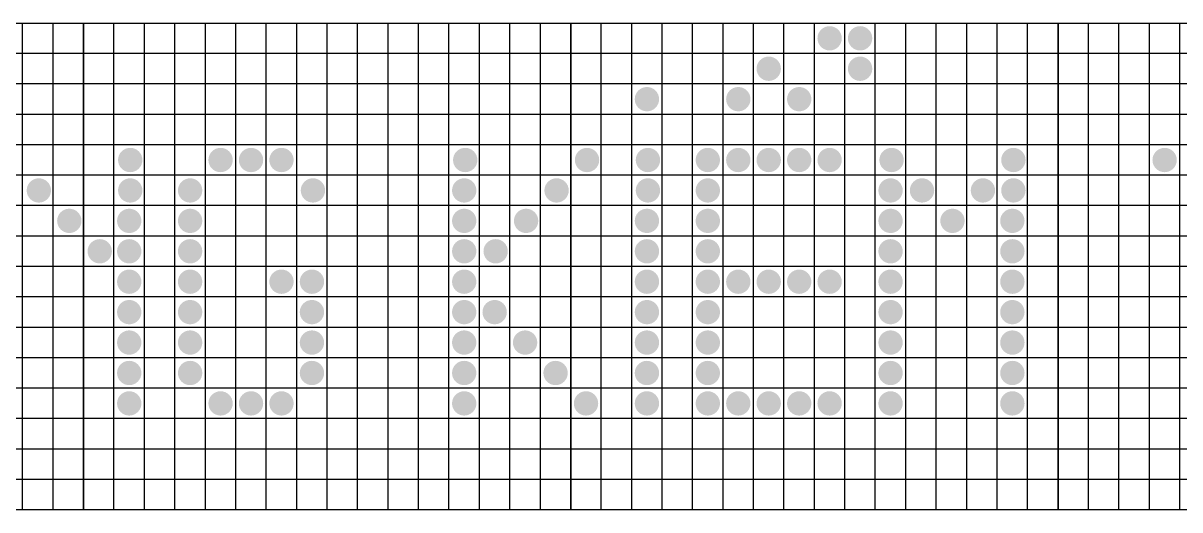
# Model space of a CAD drawing. Header units: millimetres. Extents: x -420 to 1601, y -250 to 2666.
# Drawn here: x -39.8 to 340, y 1500 to 1660 of the extents above; entities that cross this region are included whole.
import ezdxf

# ---------------------------------------------------------------- set-up
doc = ezdxf.new("R2010")
doc.units = ezdxf.units.MM
doc.layers.add('1', color=252, linetype='Continuous')

# ---------------------------------------------------------------- blocks, each defined once
blk = doc.blocks.new('A$C286635286')
at = {"layer": '1'}
for p, q in [((20, 160), (180, 160)), ((20, 0), (20, 160)), ((30, 0), (30, 160)), ((40, 0), (40, 160)), ((50, 0), (50, 160)), ((60, 0), (60, 160)), ((70, 0), (70, 160)), ((80, 0), (80, 160)), ((90, 0), (90, 160)), ((100, 0), (100, 160)), ((110, 0), (110, 160)), ((120, 0), (120, 160)), ((130, 0), (130, 160)), ((140, 0), (140, 160)), ((150, 0), (150, 160)), ((160, 0), (160, 160)), ((170, 0), (170, 160)), ((180, 160), (180, 0)), ((180, 150), (20, 150)), ((180, 140), (20, 140)), ((180, 130), (20, 130)), ((180, 120), (20, 120)), ((180, 110), (20, 110)), ((180, 100), (20, 100)), ((180, 90), (20, 90)), ((180, 80), (20, 80)), ((180, 70), (20, 70)), ((180, 60), (20, 60)), ((180, 50), (20, 50)), ((180, 40), (20, 40)), ((180, 30), (20, 30)), ((180, 20), (20, 20)), ((180, 10), (20, 10)), ((180, 0), (20, 0))]:
    blk.add_line(p, q, dxfattribs=at)

msp = doc.modelspace()

# ---------------------------------------------------------------- hatches: boundary and pattern name
at = {"true_color": 0xff4500}
h = msp.add_hatch(color=20, dxfattribs=at)
h.set_gradient(color1=(255, 69, 0), color2=(234, 62, 0), one_color=1, name='INVSPHERICAL')
h.paths.add_polyline_path([(221, 1655, 1), (229, 1655, 1)])
edge = h.paths.add_edge_path(flags=0)
edge.add_arc((225, 1655), 4, 0, 360)
edge = h.paths.add_edge_path(flags=16)
edge.add_arc((225, 1655), 4, 0, 360)
h = msp.add_hatch(color=20, dxfattribs=at)
h.set_gradient(color1=(255, 69, 0), color2=(234, 62, 0), one_color=1, name='INVSPHERICAL')
h.paths.add_polyline_path([(231, 1655, 1), (239, 1655, 1)])
edge = h.paths.add_edge_path(flags=0)
edge.add_arc((235, 1655), 4, 0, 360)
edge = h.paths.add_edge_path(flags=16)
edge.add_arc((235, 1655), 4, 0, 360)
h = msp.add_hatch(color=20, dxfattribs=at)
h.set_gradient(color1=(255, 69, 0), color2=(234, 62, 0), one_color=1, name='INVSPHERICAL')
h.paths.add_polyline_path([(201, 1645, 1), (209, 1645, 1)])
edge = h.paths.add_edge_path(flags=0)
edge.add_arc((205, 1645), 4, 0, 360)
edge = h.paths.add_edge_path(flags=16)
edge.add_arc((205, 1645), 4, 0, 360)
h = msp.add_hatch(color=20, dxfattribs=at)
h.set_gradient(color1=(255, 69, 0), color2=(234, 62, 0), one_color=1, name='INVSPHERICAL')
h.paths.add_polyline_path([(231, 1645, 1), (239, 1645, 1)])
edge = h.paths.add_edge_path(flags=0)
edge.add_arc((235, 1645), 4, 0, 360)
edge = h.paths.add_edge_path(flags=16)
edge.add_arc((235, 1645), 4, 0, 360)
h = msp.add_hatch(color=20, dxfattribs=at)
h.set_gradient(color1=(255, 69, 0), color2=(234, 62, 0), one_color=1, name='INVSPHERICAL')
h.paths.add_polyline_path([(161, 1635, 1), (169, 1635, 1)])
edge = h.paths.add_edge_path(flags=0)
edge.add_arc((165, 1635), 4, 0, 360)
edge = h.paths.add_edge_path(flags=16)
edge.add_arc((165, 1635), 4, 0, 360)
h = msp.add_hatch(color=20, dxfattribs=at)
h.set_gradient(color1=(255, 69, 0), color2=(234, 62, 0), one_color=1, name='INVSPHERICAL')
h.paths.add_polyline_path([(191, 1635, 1), (199, 1635, 1)])
edge = h.paths.add_edge_path(flags=0)
edge.add_arc((195, 1635), 4, 0, 360)
edge = h.paths.add_edge_path(flags=16)
edge.add_arc((195, 1635), 4, 0, 360)
h = msp.add_hatch(color=20, dxfattribs=at)
h.set_gradient(color1=(255, 69, 0), color2=(234, 62, 0), one_color=1, name='INVSPHERICAL')
h.paths.add_polyline_path([(211, 1635, 1), (219, 1635, 1)])
edge = h.paths.add_edge_path(flags=0)
edge.add_arc((215, 1635), 4, 0, 360)
edge = h.paths.add_edge_path(flags=16)
edge.add_arc((215, 1635), 4, 0, 360)
h = msp.add_hatch(color=20, dxfattribs=at)
h.set_gradient(color1=(255, 69, 0), color2=(234, 62, 0), one_color=1, name='INVSPHERICAL')
h.paths.add_polyline_path([(-8.67, 1615, 1), (-0.67, 1615, 1)])
edge = h.paths.add_edge_path(flags=0)
edge.add_arc((-4.67, 1615), 4, 0, 360)
edge = h.paths.add_edge_path(flags=16)
edge.add_arc((-4.67, 1615), 4, 0, 360)
h = msp.add_hatch(color=20, dxfattribs=at)
h.set_gradient(color1=(255, 69, 0), color2=(234, 62, 0), one_color=1, name='INVSPHERICAL')
h.paths.add_polyline_path([(21, 1615, 1), (29, 1615, 1)])
edge = h.paths.add_edge_path(flags=0)
edge.add_arc((25, 1615), 4, 0, 360)
edge = h.paths.add_edge_path(flags=16)
edge.add_arc((25, 1615), 4, 0, 360)
h = msp.add_hatch(color=20, dxfattribs=at)
h.set_gradient(color1=(255, 69, 0), color2=(234, 62, 0), one_color=1, name='INVSPHERICAL')
h.paths.add_polyline_path([(31, 1615, 1), (39, 1615, 1)])
edge = h.paths.add_edge_path(flags=0)
edge.add_arc((35, 1615), 4, 0, 360)
edge = h.paths.add_edge_path(flags=16)
edge.add_arc((35, 1615), 4, 0, 360)
h = msp.add_hatch(color=20, dxfattribs=at)
h.set_gradient(color1=(255, 69, 0), color2=(234, 62, 0), one_color=1, name='INVSPHERICAL')
h.paths.add_polyline_path([(41, 1615, 1), (49, 1615, 1)])
edge = h.paths.add_edge_path(flags=0)
edge.add_arc((45, 1615), 4, 0, 360)
edge = h.paths.add_edge_path(flags=16)
edge.add_arc((45, 1615), 4, 0, 360)
h = msp.add_hatch(color=20, dxfattribs=at)
h.set_gradient(color1=(255, 69, 0), color2=(234, 62, 0), one_color=1, name='INVSPHERICAL')
h.paths.add_polyline_path([(101.33, 1615, 1), (109.33, 1615, 1)])
edge = h.paths.add_edge_path(flags=0)
edge.add_arc((105.33, 1615), 4, 0, 360)
edge = h.paths.add_edge_path(flags=16)
edge.add_arc((105.33, 1615), 4, 0, 360)
h = msp.add_hatch(color=20, dxfattribs=at)
h.set_gradient(color1=(255, 69, 0), color2=(234, 62, 0), one_color=1, name='INVSPHERICAL')
h.paths.add_polyline_path([(141.33, 1615, 1), (149.33, 1615, 1)])
edge = h.paths.add_edge_path(flags=0)
edge.add_arc((145.33, 1615), 4, 0, 360)
edge = h.paths.add_edge_path(flags=16)
edge.add_arc((145.33, 1615), 4, 0, 360)
h = msp.add_hatch(color=20, dxfattribs=at)
h.set_gradient(color1=(255, 69, 0), color2=(234, 62, 0), one_color=1, name='INVSPHERICAL')
h.paths.add_polyline_path([(161.33, 1615, 1), (169.33, 1615, 1)])
edge = h.paths.add_edge_path(flags=0)
edge.add_arc((165.33, 1615), 4, 0, 360)
edge = h.paths.add_edge_path(flags=16)
edge.add_arc((165.33, 1615), 4, 0, 360)
h = msp.add_hatch(color=20, dxfattribs=at)
h.set_gradient(color1=(255, 69, 0), color2=(234, 62, 0), one_color=1, name='INVSPHERICAL')
h.paths.add_polyline_path([(181, 1615, 1), (189, 1615, 1)])
edge = h.paths.add_edge_path(flags=0)
edge.add_arc((185, 1615), 4, 0, 360)
edge = h.paths.add_edge_path(flags=16)
edge.add_arc((185, 1615), 4, 0, 360)
h = msp.add_hatch(color=20, dxfattribs=at)
h.set_gradient(color1=(255, 69, 0), color2=(234, 62, 0), one_color=1, name='INVSPHERICAL')
h.paths.add_polyline_path([(191, 1615, 1), (199, 1615, 1)])
edge = h.paths.add_edge_path(flags=0)
edge.add_arc((195, 1615), 4, 0, 360)
edge = h.paths.add_edge_path(flags=16)
edge.add_arc((195, 1615), 4, 0, 360)
h = msp.add_hatch(color=20, dxfattribs=at)
h.set_gradient(color1=(255, 69, 0), color2=(234, 62, 0), one_color=1, name='INVSPHERICAL')
h.paths.add_polyline_path([(201, 1615, 1), (209, 1615, 1)])
edge = h.paths.add_edge_path(flags=0)
edge.add_arc((205, 1615), 4, 0, 360)
edge = h.paths.add_edge_path(flags=16)
edge.add_arc((205, 1615), 4, 0, 360)
h = msp.add_hatch(color=20, dxfattribs=at)
h.set_gradient(color1=(255, 69, 0), color2=(234, 62, 0), one_color=1, name='INVSPHERICAL')
h.paths.add_polyline_path([(211, 1615, 1), (219, 1615, 1)])
edge = h.paths.add_edge_path(flags=0)
edge.add_arc((215, 1615), 4, 0, 360)
edge = h.paths.add_edge_path(flags=16)
edge.add_arc((215, 1615), 4, 0, 360)
h = msp.add_hatch(color=20, dxfattribs=at)
h.set_gradient(color1=(255, 69, 0), color2=(234, 62, 0), one_color=1, name='INVSPHERICAL')
h.paths.add_polyline_path([(221, 1615, 1), (229, 1615, 1)])
edge = h.paths.add_edge_path(flags=0)
edge.add_arc((225, 1615), 4, 0, 360)
edge = h.paths.add_edge_path(flags=16)
edge.add_arc((225, 1615), 4, 0, 360)
h = msp.add_hatch(color=20, dxfattribs=at)
h.set_gradient(color1=(255, 69, 0), color2=(234, 62, 0), one_color=1, name='INVSPHERICAL')
h.paths.add_polyline_path([(241.33, 1615, 1), (249.33, 1615, 1)])
edge = h.paths.add_edge_path(flags=0)
edge.add_arc((245.33, 1615), 4, 0, 360)
edge = h.paths.add_edge_path(flags=16)
edge.add_arc((245.33, 1615), 4, 0, 360)
h = msp.add_hatch(color=20, dxfattribs=at)
h.set_gradient(color1=(255, 69, 0), color2=(234, 62, 0), one_color=1, name='INVSPHERICAL')
h.paths.add_polyline_path([(281.33, 1615, 1), (289.33, 1615, 1)])
edge = h.paths.add_edge_path(flags=0)
edge.add_arc((285.33, 1615), 4, 0, 360)
edge = h.paths.add_edge_path(flags=16)
edge.add_arc((285.33, 1615), 4, 0, 360)
h = msp.add_hatch(color=20, dxfattribs=at)
h.set_gradient(color1=(255, 69, 0), color2=(234, 62, 0), one_color=1, name='INVSPHERICAL')
h.paths.add_polyline_path([(331, 1615, 1), (339, 1615, 1)])
edge = h.paths.add_edge_path(flags=0)
edge.add_arc((335, 1615), 4, 0, 360)
edge = h.paths.add_edge_path(flags=16)
edge.add_arc((335, 1615), 4, 0, 360)
h = msp.add_hatch(color=20, dxfattribs=at)
h.set_gradient(color1=(255, 69, 0), color2=(234, 62, 0), one_color=1, name='INVSPHERICAL')
h.paths.add_polyline_path([(-38.67, 1605, 1), (-30.67, 1605, 1)])
edge = h.paths.add_edge_path(flags=0)
edge.add_arc((-34.67, 1605), 4, 0, 360)
edge = h.paths.add_edge_path(flags=16)
edge.add_arc((-34.67, 1605), 4, 0, 360)
h = msp.add_hatch(color=20, dxfattribs=at)
h.set_gradient(color1=(255, 69, 0), color2=(234, 62, 0), one_color=1, name='INVSPHERICAL')
h.paths.add_polyline_path([(-8.67, 1605, 1), (-0.67, 1605, 1)])
edge = h.paths.add_edge_path(flags=0)
edge.add_arc((-4.67, 1605), 4, 0, 360)
edge = h.paths.add_edge_path(flags=16)
edge.add_arc((-4.67, 1605), 4, 0, 360)
h = msp.add_hatch(color=20, dxfattribs=at)
h.set_gradient(color1=(255, 69, 0), color2=(234, 62, 0), one_color=1, name='INVSPHERICAL')
h.paths.add_polyline_path([(11, 1605, 1), (19, 1605, 1)])
edge = h.paths.add_edge_path(flags=0)
edge.add_arc((15, 1605), 4, 0, 360)
edge = h.paths.add_edge_path(flags=16)
edge.add_arc((15, 1605), 4, 0, 360)
h = msp.add_hatch(color=20, dxfattribs=at)
h.set_gradient(color1=(255, 69, 0), color2=(234, 62, 0), one_color=1, name='INVSPHERICAL')
h.paths.add_polyline_path([(51.33, 1605, 1), (59.33, 1605, 1)])
edge = h.paths.add_edge_path(flags=0)
edge.add_arc((55.33, 1605), 4, 0, 360)
edge = h.paths.add_edge_path(flags=16)
edge.add_arc((55.33, 1605), 4, 0, 360)
h = msp.add_hatch(color=20, dxfattribs=at)
h.set_gradient(color1=(255, 69, 0), color2=(234, 62, 0), one_color=1, name='INVSPHERICAL')
h.paths.add_polyline_path([(101, 1605, 1), (109, 1605, 1)])
edge = h.paths.add_edge_path(flags=0)
edge.add_arc((105, 1605), 4, 0, 360)
edge = h.paths.add_edge_path(flags=16)
edge.add_arc((105, 1605), 4, 0, 360)
h = msp.add_hatch(color=20, dxfattribs=at)
h.set_gradient(color1=(255, 69, 0), color2=(234, 62, 0), one_color=1, name='INVSPHERICAL')
h.paths.add_polyline_path([(131.33, 1605, 1), (139.33, 1605, 1)])
edge = h.paths.add_edge_path(flags=0)
edge.add_arc((135.33, 1605), 4, 0, 360)
edge = h.paths.add_edge_path(flags=16)
edge.add_arc((135.33, 1605), 4, 0, 360)
h = msp.add_hatch(color=20, dxfattribs=at)
h.set_gradient(color1=(255, 69, 0), color2=(234, 62, 0), one_color=1, name='INVSPHERICAL')
h.paths.add_polyline_path([(161.33, 1605, 1), (169.33, 1605, 1)])
edge = h.paths.add_edge_path(flags=0)
edge.add_arc((165.33, 1605), 4, 0, 360)
edge = h.paths.add_edge_path(flags=16)
edge.add_arc((165.33, 1605), 4, 0, 360)
h = msp.add_hatch(color=20, dxfattribs=at)
h.set_gradient(color1=(255, 69, 0), color2=(234, 62, 0), one_color=1, name='INVSPHERICAL')
h.paths.add_polyline_path([(181, 1605, 1), (189, 1605, 1)])
edge = h.paths.add_edge_path(flags=0)
edge.add_arc((185, 1605), 4, 0, 360)
edge = h.paths.add_edge_path(flags=16)
edge.add_arc((185, 1605), 4, 0, 360)
h = msp.add_hatch(color=20, dxfattribs=at)
h.set_gradient(color1=(255, 69, 0), color2=(234, 62, 0), one_color=1, name='INVSPHERICAL')
h.paths.add_polyline_path([(241, 1605, 1), (249, 1605, 1)])
edge = h.paths.add_edge_path(flags=0)
edge.add_arc((245, 1605), 4, 0, 360)
edge = h.paths.add_edge_path(flags=16)
edge.add_arc((245, 1605), 4, 0, 360)
h = msp.add_hatch(color=20, dxfattribs=at)
h.set_gradient(color1=(255, 69, 0), color2=(234, 62, 0), one_color=1, name='INVSPHERICAL')
h.paths.add_polyline_path([(251.33, 1605, 1), (259.33, 1605, 1)])
edge = h.paths.add_edge_path(flags=0)
edge.add_arc((255.33, 1605), 4, 0, 360)
edge = h.paths.add_edge_path(flags=16)
edge.add_arc((255.33, 1605), 4, 0, 360)
h = msp.add_hatch(color=20, dxfattribs=at)
h.set_gradient(color1=(255, 69, 0), color2=(234, 62, 0), one_color=1, name='INVSPHERICAL')
h.paths.add_polyline_path([(271.33, 1605, 1), (279.33, 1605, 1)])
edge = h.paths.add_edge_path(flags=0)
edge.add_arc((275.33, 1605), 4, 0, 360)
edge = h.paths.add_edge_path(flags=16)
edge.add_arc((275.33, 1605), 4, 0, 360)
h = msp.add_hatch(color=20, dxfattribs=at)
h.set_gradient(color1=(255, 69, 0), color2=(234, 62, 0), one_color=1, name='INVSPHERICAL')
h.paths.add_polyline_path([(281.33, 1605, 1), (289.33, 1605, 1)])
edge = h.paths.add_edge_path(flags=0)
edge.add_arc((285.33, 1605), 4, 0, 360)
edge = h.paths.add_edge_path(flags=16)
edge.add_arc((285.33, 1605), 4, 0, 360)
h = msp.add_hatch(color=20, dxfattribs=at)
h.set_gradient(color1=(255, 69, 0), color2=(234, 62, 0), one_color=1, name='INVSPHERICAL')
h.paths.add_polyline_path([(-28.67, 1595, 1), (-20.67, 1595, 1)])
edge = h.paths.add_edge_path(flags=0)
edge.add_arc((-24.67, 1595), 4, 0, 360)
edge = h.paths.add_edge_path(flags=16)
edge.add_arc((-24.67, 1595), 4, 0, 360)
h = msp.add_hatch(color=20, dxfattribs=at)
h.set_gradient(color1=(255, 69, 0), color2=(234, 62, 0), one_color=1, name='INVSPHERICAL')
h.paths.add_polyline_path([(-9, 1595, 1), (-1, 1595, 1)])
edge = h.paths.add_edge_path(flags=0)
edge.add_arc((-5, 1595), 4, 0, 360)
edge = h.paths.add_edge_path(flags=16)
edge.add_arc((-5, 1595), 4, 0, 360)
h = msp.add_hatch(color=20, dxfattribs=at)
h.set_gradient(color1=(255, 69, 0), color2=(234, 62, 0), one_color=1, name='INVSPHERICAL')
h.paths.add_polyline_path([(11, 1595, 1), (19, 1595, 1)])
edge = h.paths.add_edge_path(flags=0)
edge.add_arc((15, 1595), 4, 0, 360)
edge = h.paths.add_edge_path(flags=16)
edge.add_arc((15, 1595), 4, 0, 360)
h = msp.add_hatch(color=20, dxfattribs=at)
h.set_gradient(color1=(255, 69, 0), color2=(234, 62, 0), one_color=1, name='INVSPHERICAL')
h.paths.add_polyline_path([(101, 1595, 1), (109, 1595, 1)])
edge = h.paths.add_edge_path(flags=0)
edge.add_arc((105, 1595), 4, 0, 360)
edge = h.paths.add_edge_path(flags=16)
edge.add_arc((105, 1595), 4, 0, 360)
h = msp.add_hatch(color=20, dxfattribs=at)
h.set_gradient(color1=(255, 69, 0), color2=(234, 62, 0), one_color=1, name='INVSPHERICAL')
h.paths.add_polyline_path([(121.33, 1595, 1), (129.33, 1595, 1)])
edge = h.paths.add_edge_path(flags=0)
edge.add_arc((125.33, 1595), 4, 0, 360)
edge = h.paths.add_edge_path(flags=16)
edge.add_arc((125.33, 1595), 4, 0, 360)
h = msp.add_hatch(color=20, dxfattribs=at)
h.set_gradient(color1=(255, 69, 0), color2=(234, 62, 0), one_color=1, name='INVSPHERICAL')
h.paths.add_polyline_path([(161, 1595, 1), (169, 1595, 1)])
edge = h.paths.add_edge_path(flags=0)
edge.add_arc((165, 1595), 4, 0, 360)
edge = h.paths.add_edge_path(flags=16)
edge.add_arc((165, 1595), 4, 0, 360)
h = msp.add_hatch(color=20, dxfattribs=at)
h.set_gradient(color1=(255, 69, 0), color2=(234, 62, 0), one_color=1, name='INVSPHERICAL')
h.paths.add_polyline_path([(181, 1595, 1), (189, 1595, 1)])
edge = h.paths.add_edge_path(flags=0)
edge.add_arc((185, 1595), 4, 0, 360)
edge = h.paths.add_edge_path(flags=16)
edge.add_arc((185, 1595), 4, 0, 360)
h = msp.add_hatch(color=20, dxfattribs=at)
h.set_gradient(color1=(255, 69, 0), color2=(234, 62, 0), one_color=1, name='INVSPHERICAL')
h.paths.add_polyline_path([(241, 1595, 1), (249, 1595, 1)])
edge = h.paths.add_edge_path(flags=0)
edge.add_arc((245, 1595), 4, 0, 360)
edge = h.paths.add_edge_path(flags=16)
edge.add_arc((245, 1595), 4, 0, 360)
h = msp.add_hatch(color=20, dxfattribs=at)
h.set_gradient(color1=(255, 69, 0), color2=(234, 62, 0), one_color=1, name='INVSPHERICAL')
h.paths.add_polyline_path([(261.33, 1595, 1), (269.33, 1595, 1)])
edge = h.paths.add_edge_path(flags=0)
edge.add_arc((265.33, 1595), 4, 0, 360)
edge = h.paths.add_edge_path(flags=16)
edge.add_arc((265.33, 1595), 4, 0, 360)
h = msp.add_hatch(color=20, dxfattribs=at)
h.set_gradient(color1=(255, 69, 0), color2=(234, 62, 0), one_color=1, name='INVSPHERICAL')
h.paths.add_polyline_path([(281, 1595, 1), (289, 1595, 1)])
edge = h.paths.add_edge_path(flags=0)
edge.add_arc((285, 1595), 4, 0, 360)
edge = h.paths.add_edge_path(flags=16)
edge.add_arc((285, 1595), 4, 0, 360)
h = msp.add_hatch(color=20, dxfattribs=at)
h.set_gradient(color1=(255, 69, 0), color2=(234, 62, 0), one_color=1, name='INVSPHERICAL')
h.paths.add_polyline_path([(-18.67, 1585, 1), (-10.67, 1585, 1)])
edge = h.paths.add_edge_path(flags=0)
edge.add_arc((-14.67, 1585), 4, 0, 360)
edge = h.paths.add_edge_path(flags=16)
edge.add_arc((-14.67, 1585), 4, 0, 360)
h = msp.add_hatch(color=20, dxfattribs=at)
h.set_gradient(color1=(255, 69, 0), color2=(234, 62, 0), one_color=1, name='INVSPHERICAL')
h.paths.add_polyline_path([(-9, 1585, 1), (-1, 1585, 1)])
edge = h.paths.add_edge_path(flags=0)
edge.add_arc((-5, 1585), 4, 0, 360)
edge = h.paths.add_edge_path(flags=16)
edge.add_arc((-5, 1585), 4, 0, 360)
h = msp.add_hatch(color=20, dxfattribs=at)
h.set_gradient(color1=(255, 69, 0), color2=(234, 62, 0), one_color=1, name='INVSPHERICAL')
h.paths.add_polyline_path([(11, 1585, 1), (19, 1585, 1)])
edge = h.paths.add_edge_path(flags=0)
edge.add_arc((15, 1585), 4, 0, 360)
edge = h.paths.add_edge_path(flags=16)
edge.add_arc((15, 1585), 4, 0, 360)
h = msp.add_hatch(color=20, dxfattribs=at)
h.set_gradient(color1=(255, 69, 0), color2=(234, 62, 0), one_color=1, name='INVSPHERICAL')
h.paths.add_polyline_path([(101, 1585, 1), (109, 1585, 1)])
edge = h.paths.add_edge_path(flags=0)
edge.add_arc((105, 1585), 4, 0, 360)
edge = h.paths.add_edge_path(flags=16)
edge.add_arc((105, 1585), 4, 0, 360)
h = msp.add_hatch(color=20, dxfattribs=at)
h.set_gradient(color1=(255, 69, 0), color2=(234, 62, 0), one_color=1, name='INVSPHERICAL')
h.paths.add_polyline_path([(111.33, 1585, 1), (119.33, 1585, 1)])
edge = h.paths.add_edge_path(flags=0)
edge.add_arc((115.33, 1585), 4, 0, 360)
edge = h.paths.add_edge_path(flags=16)
edge.add_arc((115.33, 1585), 4, 0, 360)
h = msp.add_hatch(color=20, dxfattribs=at)
h.set_gradient(color1=(255, 69, 0), color2=(234, 62, 0), one_color=1, name='INVSPHERICAL')
h.paths.add_polyline_path([(161, 1585, 1), (169, 1585, 1)])
edge = h.paths.add_edge_path(flags=0)
edge.add_arc((165, 1585), 4, 0, 360)
edge = h.paths.add_edge_path(flags=16)
edge.add_arc((165, 1585), 4, 0, 360)
h = msp.add_hatch(color=20, dxfattribs=at)
h.set_gradient(color1=(255, 69, 0), color2=(234, 62, 0), one_color=1, name='INVSPHERICAL')
h.paths.add_polyline_path([(181, 1585, 1), (189, 1585, 1)])
edge = h.paths.add_edge_path(flags=0)
edge.add_arc((185, 1585), 4, 0, 360)
edge = h.paths.add_edge_path(flags=16)
edge.add_arc((185, 1585), 4, 0, 360)
h = msp.add_hatch(color=20, dxfattribs=at)
h.set_gradient(color1=(255, 69, 0), color2=(234, 62, 0), one_color=1, name='INVSPHERICAL')
h.paths.add_polyline_path([(241, 1585, 1), (249, 1585, 1)])
edge = h.paths.add_edge_path(flags=0)
edge.add_arc((245, 1585), 4, 0, 360)
edge = h.paths.add_edge_path(flags=16)
edge.add_arc((245, 1585), 4, 0, 360)
h = msp.add_hatch(color=20, dxfattribs=at)
h.set_gradient(color1=(255, 69, 0), color2=(234, 62, 0), one_color=1, name='INVSPHERICAL')
h.paths.add_polyline_path([(281, 1585, 1), (289, 1585, 1)])
edge = h.paths.add_edge_path(flags=0)
edge.add_arc((285, 1585), 4, 0, 360)
edge = h.paths.add_edge_path(flags=16)
edge.add_arc((285, 1585), 4, 0, 360)
h = msp.add_hatch(color=20, dxfattribs=at)
h.set_gradient(color1=(255, 69, 0), color2=(234, 62, 0), one_color=1, name='INVSPHERICAL')
h.paths.add_polyline_path([(-9, 1575, 1), (-1, 1575, 1)])
edge = h.paths.add_edge_path(flags=0)
edge.add_arc((-5, 1575), 4, 0, 360)
edge = h.paths.add_edge_path(flags=16)
edge.add_arc((-5, 1575), 4, 0, 360)
h = msp.add_hatch(color=20, dxfattribs=at)
h.set_gradient(color1=(255, 69, 0), color2=(234, 62, 0), one_color=1, name='INVSPHERICAL')
h.paths.add_polyline_path([(11, 1575, 1), (19, 1575, 1)])
edge = h.paths.add_edge_path(flags=0)
edge.add_arc((15, 1575), 4, 0, 360)
edge = h.paths.add_edge_path(flags=16)
edge.add_arc((15, 1575), 4, 0, 360)
h = msp.add_hatch(color=20, dxfattribs=at)
h.set_gradient(color1=(255, 69, 0), color2=(234, 62, 0), one_color=1, name='INVSPHERICAL')
h.paths.add_polyline_path([(41, 1575, 1), (49, 1575, 1)])
edge = h.paths.add_edge_path(flags=0)
edge.add_arc((45, 1575), 4, 0, 360)
edge = h.paths.add_edge_path(flags=16)
edge.add_arc((45, 1575), 4, 0, 360)
h = msp.add_hatch(color=20, dxfattribs=at)
h.set_gradient(color1=(255, 69, 0), color2=(234, 62, 0), one_color=1, name='INVSPHERICAL')
h.paths.add_polyline_path([(51, 1575, 1), (59, 1575, 1)])
edge = h.paths.add_edge_path(flags=0)
edge.add_arc((55, 1575), 4, 0, 360)
edge = h.paths.add_edge_path(flags=16)
edge.add_arc((55, 1575), 4, 0, 360)
h = msp.add_hatch(color=20, dxfattribs=at)
h.set_gradient(color1=(255, 69, 0), color2=(234, 62, 0), one_color=1, name='INVSPHERICAL')
h.paths.add_polyline_path([(101, 1575, 1), (109, 1575, 1)])
edge = h.paths.add_edge_path(flags=0)
edge.add_arc((105, 1575), 4, 0, 360)
edge = h.paths.add_edge_path(flags=16)
edge.add_arc((105, 1575), 4, 0, 360)
h = msp.add_hatch(color=20, dxfattribs=at)
h.set_gradient(color1=(255, 69, 0), color2=(234, 62, 0), one_color=1, name='INVSPHERICAL')
h.paths.add_polyline_path([(161, 1575, 1), (169, 1575, 1)])
edge = h.paths.add_edge_path(flags=0)
edge.add_arc((165, 1575), 4, 0, 360)
edge = h.paths.add_edge_path(flags=16)
edge.add_arc((165, 1575), 4, 0, 360)
h = msp.add_hatch(color=20, dxfattribs=at)
h.set_gradient(color1=(255, 69, 0), color2=(234, 62, 0), one_color=1, name='INVSPHERICAL')
h.paths.add_polyline_path([(181, 1575, 1), (189, 1575, 1)])
edge = h.paths.add_edge_path(flags=0)
edge.add_arc((185, 1575), 4, 0, 360)
edge = h.paths.add_edge_path(flags=16)
edge.add_arc((185, 1575), 4, 0, 360)
h = msp.add_hatch(color=20, dxfattribs=at)
h.set_gradient(color1=(255, 69, 0), color2=(234, 62, 0), one_color=1, name='INVSPHERICAL')
h.paths.add_polyline_path([(191, 1575, 1), (199, 1575, 1)])
edge = h.paths.add_edge_path(flags=0)
edge.add_arc((195, 1575), 4, 0, 360)
edge = h.paths.add_edge_path(flags=16)
edge.add_arc((195, 1575), 4, 0, 360)
h = msp.add_hatch(color=20, dxfattribs=at)
h.set_gradient(color1=(255, 69, 0), color2=(234, 62, 0), one_color=1, name='INVSPHERICAL')
h.paths.add_polyline_path([(201, 1575, 1), (209, 1575, 1)])
edge = h.paths.add_edge_path(flags=0)
edge.add_arc((205, 1575), 4, 0, 360)
edge = h.paths.add_edge_path(flags=16)
edge.add_arc((205, 1575), 4, 0, 360)
h = msp.add_hatch(color=20, dxfattribs=at)
h.set_gradient(color1=(255, 69, 0), color2=(234, 62, 0), one_color=1, name='INVSPHERICAL')
h.paths.add_polyline_path([(211, 1575, 1), (219, 1575, 1)])
edge = h.paths.add_edge_path(flags=0)
edge.add_arc((215, 1575), 4, 0, 360)
edge = h.paths.add_edge_path(flags=16)
edge.add_arc((215, 1575), 4, 0, 360)
h = msp.add_hatch(color=20, dxfattribs=at)
h.set_gradient(color1=(255, 69, 0), color2=(234, 62, 0), one_color=1, name='INVSPHERICAL')
h.paths.add_polyline_path([(221, 1575, 1), (229, 1575, 1)])
edge = h.paths.add_edge_path(flags=0)
edge.add_arc((225, 1575), 4, 0, 360)
edge = h.paths.add_edge_path(flags=16)
edge.add_arc((225, 1575), 4, 0, 360)
h = msp.add_hatch(color=20, dxfattribs=at)
h.set_gradient(color1=(255, 69, 0), color2=(234, 62, 0), one_color=1, name='INVSPHERICAL')
h.paths.add_polyline_path([(241, 1575, 1), (249, 1575, 1)])
edge = h.paths.add_edge_path(flags=0)
edge.add_arc((245, 1575), 4, 0, 360)
edge = h.paths.add_edge_path(flags=16)
edge.add_arc((245, 1575), 4, 0, 360)
h = msp.add_hatch(color=20, dxfattribs=at)
h.set_gradient(color1=(255, 69, 0), color2=(234, 62, 0), one_color=1, name='INVSPHERICAL')
h.paths.add_polyline_path([(281, 1575, 1), (289, 1575, 1)])
edge = h.paths.add_edge_path(flags=0)
edge.add_arc((285, 1575), 4, 0, 360)
edge = h.paths.add_edge_path(flags=16)
edge.add_arc((285, 1575), 4, 0, 360)
h = msp.add_hatch(color=20, dxfattribs=at)
h.set_gradient(color1=(255, 69, 0), color2=(234, 62, 0), one_color=1, name='INVSPHERICAL')
h.paths.add_polyline_path([(-9, 1565, 1), (-1, 1565, 1)])
edge = h.paths.add_edge_path(flags=0)
edge.add_arc((-5, 1565), 4, 0, 360)
edge = h.paths.add_edge_path(flags=16)
edge.add_arc((-5, 1565), 4, 0, 360)
h = msp.add_hatch(color=20, dxfattribs=at)
h.set_gradient(color1=(255, 69, 0), color2=(234, 62, 0), one_color=1, name='INVSPHERICAL')
h.paths.add_polyline_path([(11, 1565, 1), (19, 1565, 1)])
edge = h.paths.add_edge_path(flags=0)
edge.add_arc((15, 1565), 4, 0, 360)
edge = h.paths.add_edge_path(flags=16)
edge.add_arc((15, 1565), 4, 0, 360)
h = msp.add_hatch(color=20, dxfattribs=at)
h.set_gradient(color1=(255, 69, 0), color2=(234, 62, 0), one_color=1, name='INVSPHERICAL')
h.paths.add_polyline_path([(51, 1565, 1), (59, 1565, 1)])
edge = h.paths.add_edge_path(flags=0)
edge.add_arc((55, 1565), 4, 0, 360)
edge = h.paths.add_edge_path(flags=16)
edge.add_arc((55, 1565), 4, 0, 360)
h = msp.add_hatch(color=20, dxfattribs=at)
h.set_gradient(color1=(255, 69, 0), color2=(234, 62, 0), one_color=1, name='INVSPHERICAL')
h.paths.add_polyline_path([(101, 1565, 1), (109, 1565, 1)])
edge = h.paths.add_edge_path(flags=0)
edge.add_arc((105, 1565), 4, 0, 360)
edge = h.paths.add_edge_path(flags=16)
edge.add_arc((105, 1565), 4, 0, 360)
h = msp.add_hatch(color=20, dxfattribs=at)
h.set_gradient(color1=(255, 69, 0), color2=(234, 62, 0), one_color=1, name='INVSPHERICAL')
h.paths.add_polyline_path([(111, 1565, 1), (119, 1565, 1)])
edge = h.paths.add_edge_path(flags=0)
edge.add_arc((115, 1565), 4, 0, 360)
edge = h.paths.add_edge_path(flags=16)
edge.add_arc((115, 1565), 4, 0, 360)
h = msp.add_hatch(color=20, dxfattribs=at)
h.set_gradient(color1=(255, 69, 0), color2=(234, 62, 0), one_color=1, name='INVSPHERICAL')
h.paths.add_polyline_path([(161, 1565, 1), (169, 1565, 1)])
edge = h.paths.add_edge_path(flags=0)
edge.add_arc((165, 1565), 4, 0, 360)
edge = h.paths.add_edge_path(flags=16)
edge.add_arc((165, 1565), 4, 0, 360)
h = msp.add_hatch(color=20, dxfattribs=at)
h.set_gradient(color1=(255, 69, 0), color2=(234, 62, 0), one_color=1, name='INVSPHERICAL')
h.paths.add_polyline_path([(181, 1565, 1), (189, 1565, 1)])
edge = h.paths.add_edge_path(flags=0)
edge.add_arc((185, 1565), 4, 0, 360)
edge = h.paths.add_edge_path(flags=16)
edge.add_arc((185, 1565), 4, 0, 360)
h = msp.add_hatch(color=20, dxfattribs=at)
h.set_gradient(color1=(255, 69, 0), color2=(234, 62, 0), one_color=1, name='INVSPHERICAL')
h.paths.add_polyline_path([(241, 1565, 1), (249, 1565, 1)])
edge = h.paths.add_edge_path(flags=0)
edge.add_arc((245, 1565), 4, 0, 360)
edge = h.paths.add_edge_path(flags=16)
edge.add_arc((245, 1565), 4, 0, 360)
h = msp.add_hatch(color=20, dxfattribs=at)
h.set_gradient(color1=(255, 69, 0), color2=(234, 62, 0), one_color=1, name='INVSPHERICAL')
h.paths.add_polyline_path([(281, 1565, 1), (289, 1565, 1)])
edge = h.paths.add_edge_path(flags=0)
edge.add_arc((285, 1565), 4, 0, 360)
edge = h.paths.add_edge_path(flags=16)
edge.add_arc((285, 1565), 4, 0, 360)
h = msp.add_hatch(color=20, dxfattribs=at)
h.set_gradient(color1=(255, 69, 0), color2=(234, 62, 0), one_color=1, name='INVSPHERICAL')
h.paths.add_polyline_path([(-9, 1555, 1), (-1, 1555, 1)])
edge = h.paths.add_edge_path(flags=0)
edge.add_arc((-5, 1555), 4, 0, 360)
edge = h.paths.add_edge_path(flags=16)
edge.add_arc((-5, 1555), 4, 0, 360)
h = msp.add_hatch(color=20, dxfattribs=at)
h.set_gradient(color1=(255, 69, 0), color2=(234, 62, 0), one_color=1, name='INVSPHERICAL')
h.paths.add_polyline_path([(11, 1555, 1), (19, 1555, 1)])
edge = h.paths.add_edge_path(flags=0)
edge.add_arc((15, 1555), 4, 0, 360)
edge = h.paths.add_edge_path(flags=16)
edge.add_arc((15, 1555), 4, 0, 360)
h = msp.add_hatch(color=20, dxfattribs=at)
h.set_gradient(color1=(255, 69, 0), color2=(234, 62, 0), one_color=1, name='INVSPHERICAL')
h.paths.add_polyline_path([(51, 1555, 1), (59, 1555, 1)])
edge = h.paths.add_edge_path(flags=0)
edge.add_arc((55, 1555), 4, 0, 360)
edge = h.paths.add_edge_path(flags=16)
edge.add_arc((55, 1555), 4, 0, 360)
h = msp.add_hatch(color=20, dxfattribs=at)
h.set_gradient(color1=(255, 69, 0), color2=(234, 62, 0), one_color=1, name='INVSPHERICAL')
h.paths.add_polyline_path([(101, 1555, 1), (109, 1555, 1)])
edge = h.paths.add_edge_path(flags=0)
edge.add_arc((105, 1555), 4, 0, 360)
edge = h.paths.add_edge_path(flags=16)
edge.add_arc((105, 1555), 4, 0, 360)
h = msp.add_hatch(color=20, dxfattribs=at)
h.set_gradient(color1=(255, 69, 0), color2=(234, 62, 0), one_color=1, name='INVSPHERICAL')
h.paths.add_polyline_path([(121, 1555, 1), (129, 1555, 1)])
edge = h.paths.add_edge_path(flags=0)
edge.add_arc((125, 1555), 4, 0, 360)
edge = h.paths.add_edge_path(flags=16)
edge.add_arc((125, 1555), 4, 0, 360)
h = msp.add_hatch(color=20, dxfattribs=at)
h.set_gradient(color1=(255, 69, 0), color2=(234, 62, 0), one_color=1, name='INVSPHERICAL')
h.paths.add_polyline_path([(161, 1555, 1), (169, 1555, 1)])
edge = h.paths.add_edge_path(flags=0)
edge.add_arc((165, 1555), 4, 0, 360)
edge = h.paths.add_edge_path(flags=16)
edge.add_arc((165, 1555), 4, 0, 360)
h = msp.add_hatch(color=20, dxfattribs=at)
h.set_gradient(color1=(255, 69, 0), color2=(234, 62, 0), one_color=1, name='INVSPHERICAL')
h.paths.add_polyline_path([(181, 1555, 1), (189, 1555, 1)])
edge = h.paths.add_edge_path(flags=0)
edge.add_arc((185, 1555), 4, 0, 360)
edge = h.paths.add_edge_path(flags=16)
edge.add_arc((185, 1555), 4, 0, 360)
h = msp.add_hatch(color=20, dxfattribs=at)
h.set_gradient(color1=(255, 69, 0), color2=(234, 62, 0), one_color=1, name='INVSPHERICAL')
h.paths.add_polyline_path([(241, 1555, 1), (249, 1555, 1)])
edge = h.paths.add_edge_path(flags=0)
edge.add_arc((245, 1555), 4, 0, 360)
edge = h.paths.add_edge_path(flags=16)
edge.add_arc((245, 1555), 4, 0, 360)
h = msp.add_hatch(color=20, dxfattribs=at)
h.set_gradient(color1=(255, 69, 0), color2=(234, 62, 0), one_color=1, name='INVSPHERICAL')
h.paths.add_polyline_path([(281, 1555, 1), (289, 1555, 1)])
edge = h.paths.add_edge_path(flags=0)
edge.add_arc((285, 1555), 4, 0, 360)
edge = h.paths.add_edge_path(flags=16)
edge.add_arc((285, 1555), 4, 0, 360)
h = msp.add_hatch(color=20, dxfattribs=at)
h.set_gradient(color1=(255, 69, 0), color2=(234, 62, 0), one_color=1, name='INVSPHERICAL')
h.paths.add_polyline_path([(-9, 1545, 1), (-1, 1545, 1)])
edge = h.paths.add_edge_path(flags=0)
edge.add_arc((-5, 1545), 4, 0, 360)
edge = h.paths.add_edge_path(flags=16)
edge.add_arc((-5, 1545), 4, 0, 360)
h = msp.add_hatch(color=20, dxfattribs=at)
h.set_gradient(color1=(255, 69, 0), color2=(234, 62, 0), one_color=1, name='INVSPHERICAL')
h.paths.add_polyline_path([(11, 1545, 1), (19, 1545, 1)])
edge = h.paths.add_edge_path(flags=0)
edge.add_arc((15, 1545), 4, 0, 360)
edge = h.paths.add_edge_path(flags=16)
edge.add_arc((15, 1545), 4, 0, 360)
h = msp.add_hatch(color=20, dxfattribs=at)
h.set_gradient(color1=(255, 69, 0), color2=(234, 62, 0), one_color=1, name='INVSPHERICAL')
h.paths.add_polyline_path([(51, 1545, 1), (59, 1545, 1)])
edge = h.paths.add_edge_path(flags=0)
edge.add_arc((55, 1545), 4, 0, 360)
edge = h.paths.add_edge_path(flags=16)
edge.add_arc((55, 1545), 4, 0, 360)
h = msp.add_hatch(color=20, dxfattribs=at)
h.set_gradient(color1=(255, 69, 0), color2=(234, 62, 0), one_color=1, name='INVSPHERICAL')
h.paths.add_polyline_path([(101, 1545, 1), (109, 1545, 1)])
edge = h.paths.add_edge_path(flags=0)
edge.add_arc((105, 1545), 4, 0, 360)
edge = h.paths.add_edge_path(flags=16)
edge.add_arc((105, 1545), 4, 0, 360)
h = msp.add_hatch(color=20, dxfattribs=at)
h.set_gradient(color1=(255, 69, 0), color2=(234, 62, 0), one_color=1, name='INVSPHERICAL')
h.paths.add_polyline_path([(131, 1545, 1), (139, 1545, 1)])
edge = h.paths.add_edge_path(flags=0)
edge.add_arc((135, 1545), 4, 0, 360)
edge = h.paths.add_edge_path(flags=16)
edge.add_arc((135, 1545), 4, 0, 360)
h = msp.add_hatch(color=20, dxfattribs=at)
h.set_gradient(color1=(255, 69, 0), color2=(234, 62, 0), one_color=1, name='INVSPHERICAL')
h.paths.add_polyline_path([(161, 1545, 1), (169, 1545, 1)])
edge = h.paths.add_edge_path(flags=0)
edge.add_arc((165, 1545), 4, 0, 360)
edge = h.paths.add_edge_path(flags=16)
edge.add_arc((165, 1545), 4, 0, 360)
h = msp.add_hatch(color=20, dxfattribs=at)
h.set_gradient(color1=(255, 69, 0), color2=(234, 62, 0), one_color=1, name='INVSPHERICAL')
h.paths.add_polyline_path([(181, 1545, 1), (189, 1545, 1)])
edge = h.paths.add_edge_path(flags=0)
edge.add_arc((185, 1545), 4, 0, 360)
edge = h.paths.add_edge_path(flags=16)
edge.add_arc((185, 1545), 4, 0, 360)
h = msp.add_hatch(color=20, dxfattribs=at)
h.set_gradient(color1=(255, 69, 0), color2=(234, 62, 0), one_color=1, name='INVSPHERICAL')
h.paths.add_polyline_path([(241, 1545, 1), (249, 1545, 1)])
edge = h.paths.add_edge_path(flags=0)
edge.add_arc((245, 1545), 4, 0, 360)
edge = h.paths.add_edge_path(flags=16)
edge.add_arc((245, 1545), 4, 0, 360)
h = msp.add_hatch(color=20, dxfattribs=at)
h.set_gradient(color1=(255, 69, 0), color2=(234, 62, 0), one_color=1, name='INVSPHERICAL')
h.paths.add_polyline_path([(281, 1545, 1), (289, 1545, 1)])
edge = h.paths.add_edge_path(flags=0)
edge.add_arc((285, 1545), 4, 0, 360)
edge = h.paths.add_edge_path(flags=16)
edge.add_arc((285, 1545), 4, 0, 360)
h = msp.add_hatch(color=20, dxfattribs=at)
h.set_gradient(color1=(255, 69, 0), color2=(234, 62, 0), one_color=1, name='INVSPHERICAL')
h.paths.add_polyline_path([(-9, 1535, 1), (-1, 1535, 1)])
edge = h.paths.add_edge_path(flags=0)
edge.add_arc((-5, 1535), 4, 0, 360)
edge = h.paths.add_edge_path(flags=16)
edge.add_arc((-5, 1535), 4, 0, 360)
h = msp.add_hatch(color=20, dxfattribs=at)
h.set_gradient(color1=(255, 69, 0), color2=(234, 62, 0), one_color=1, name='INVSPHERICAL')
h.paths.add_polyline_path([(21, 1535, 1), (29, 1535, 1)])
edge = h.paths.add_edge_path(flags=0)
edge.add_arc((25, 1535), 4, 0, 360)
edge = h.paths.add_edge_path(flags=16)
edge.add_arc((25, 1535), 4, 0, 360)
h = msp.add_hatch(color=20, dxfattribs=at)
h.set_gradient(color1=(255, 69, 0), color2=(234, 62, 0), one_color=1, name='INVSPHERICAL')
h.paths.add_polyline_path([(31, 1535, 1), (39, 1535, 1)])
edge = h.paths.add_edge_path(flags=0)
edge.add_arc((35, 1535), 4, 0, 360)
edge = h.paths.add_edge_path(flags=16)
edge.add_arc((35, 1535), 4, 0, 360)
h = msp.add_hatch(color=20, dxfattribs=at)
h.set_gradient(color1=(255, 69, 0), color2=(234, 62, 0), one_color=1, name='INVSPHERICAL')
h.paths.add_polyline_path([(41, 1535, 1), (49, 1535, 1)])
edge = h.paths.add_edge_path(flags=0)
edge.add_arc((45, 1535), 4, 0, 360)
edge = h.paths.add_edge_path(flags=16)
edge.add_arc((45, 1535), 4, 0, 360)
h = msp.add_hatch(color=20, dxfattribs=at)
h.set_gradient(color1=(255, 69, 0), color2=(234, 62, 0), one_color=1, name='INVSPHERICAL')
h.paths.add_polyline_path([(101, 1535, 1), (109, 1535, 1)])
edge = h.paths.add_edge_path(flags=0)
edge.add_arc((105, 1535), 4, 0, 360)
edge = h.paths.add_edge_path(flags=16)
edge.add_arc((105, 1535), 4, 0, 360)
h = msp.add_hatch(color=20, dxfattribs=at)
h.set_gradient(color1=(255, 69, 0), color2=(234, 62, 0), one_color=1, name='INVSPHERICAL')
h.paths.add_polyline_path([(141, 1535, 1), (149, 1535, 1)])
edge = h.paths.add_edge_path(flags=0)
edge.add_arc((145, 1535), 4, 0, 360)
edge = h.paths.add_edge_path(flags=16)
edge.add_arc((145, 1535), 4, 0, 360)
h = msp.add_hatch(color=20, dxfattribs=at)
h.set_gradient(color1=(255, 69, 0), color2=(234, 62, 0), one_color=1, name='INVSPHERICAL')
h.paths.add_polyline_path([(161, 1535, 1), (169, 1535, 1)])
edge = h.paths.add_edge_path(flags=0)
edge.add_arc((165, 1535), 4, 0, 360)
edge = h.paths.add_edge_path(flags=16)
edge.add_arc((165, 1535), 4, 0, 360)
h = msp.add_hatch(color=20, dxfattribs=at)
h.set_gradient(color1=(255, 69, 0), color2=(234, 62, 0), one_color=1, name='INVSPHERICAL')
h.paths.add_polyline_path([(181, 1535, 1), (189, 1535, 1)])
edge = h.paths.add_edge_path(flags=0)
edge.add_arc((185, 1535), 4, 0, 360)
edge = h.paths.add_edge_path(flags=16)
edge.add_arc((185, 1535), 4, 0, 360)
h = msp.add_hatch(color=20, dxfattribs=at)
h.set_gradient(color1=(255, 69, 0), color2=(234, 62, 0), one_color=1, name='INVSPHERICAL')
h.paths.add_polyline_path([(191, 1535, 1), (199, 1535, 1)])
edge = h.paths.add_edge_path(flags=0)
edge.add_arc((195, 1535), 4, 0, 360)
edge = h.paths.add_edge_path(flags=16)
edge.add_arc((195, 1535), 4, 0, 360)
h = msp.add_hatch(color=20, dxfattribs=at)
h.set_gradient(color1=(255, 69, 0), color2=(234, 62, 0), one_color=1, name='INVSPHERICAL')
h.paths.add_polyline_path([(201, 1535, 1), (209, 1535, 1)])
edge = h.paths.add_edge_path(flags=0)
edge.add_arc((205, 1535), 4, 0, 360)
edge = h.paths.add_edge_path(flags=16)
edge.add_arc((205, 1535), 4, 0, 360)
h = msp.add_hatch(color=20, dxfattribs=at)
h.set_gradient(color1=(255, 69, 0), color2=(234, 62, 0), one_color=1, name='INVSPHERICAL')
h.paths.add_polyline_path([(211, 1535, 1), (219, 1535, 1)])
edge = h.paths.add_edge_path(flags=0)
edge.add_arc((215, 1535), 4, 0, 360)
edge = h.paths.add_edge_path(flags=16)
edge.add_arc((215, 1535), 4, 0, 360)
h = msp.add_hatch(color=20, dxfattribs=at)
h.set_gradient(color1=(255, 69, 0), color2=(234, 62, 0), one_color=1, name='INVSPHERICAL')
h.paths.add_polyline_path([(221, 1535, 1), (229, 1535, 1)])
edge = h.paths.add_edge_path(flags=0)
edge.add_arc((225, 1535), 4, 0, 360)
edge = h.paths.add_edge_path(flags=16)
edge.add_arc((225, 1535), 4, 0, 360)
h = msp.add_hatch(color=20, dxfattribs=at)
h.set_gradient(color1=(255, 69, 0), color2=(234, 62, 0), one_color=1, name='INVSPHERICAL')
h.paths.add_polyline_path([(241, 1535, 1), (249, 1535, 1)])
edge = h.paths.add_edge_path(flags=0)
edge.add_arc((245, 1535), 4, 0, 360)
edge = h.paths.add_edge_path(flags=16)
edge.add_arc((245, 1535), 4, 0, 360)
h = msp.add_hatch(color=20, dxfattribs=at)
h.set_gradient(color1=(255, 69, 0), color2=(234, 62, 0), one_color=1, name='INVSPHERICAL')
h.paths.add_polyline_path([(281, 1535, 1), (289, 1535, 1)])
edge = h.paths.add_edge_path(flags=0)
edge.add_arc((285, 1535), 4, 0, 360)
edge = h.paths.add_edge_path(flags=16)
edge.add_arc((285, 1535), 4, 0, 360)

# ---------------------------------------------------------------- block references
for p in [(-200, 1500), (-40, 1500), (120, 1500), (280, 1500)]:
    msp.add_blockref('A$C286635286', p)

doc.saveas('drawing.dxf')
